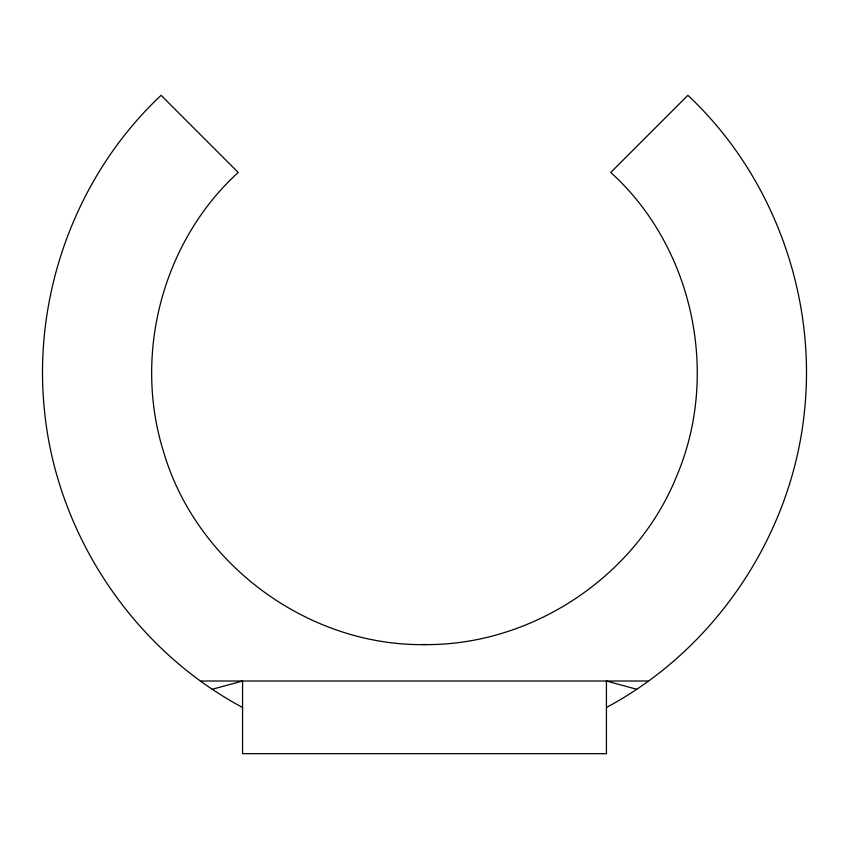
<?xml version="1.0" encoding="UTF-8"?>
<svg xmlns="http://www.w3.org/2000/svg" width="849" height="849" viewBox="0 0 849 849"><rect width="100%" height="100%" fill="white"/><g stroke="black" fill="none" stroke-linecap="round" stroke-linejoin="round"><path stroke-width="1.27" d="M606.43 707.461C716.482 648.647 792.934 533.246 804.693 409.069C816.176 293.913 772.484 174.544 687.881 95.321L610.76 172.453C693.166 246.995 720.154 374.016 676.685 476.087C636.357 576.28 532.45 645.558 424.5 644.624C307.264 646.004 195.886 563.545 163.284 450.872C133.134 353.725 162.817 240.989 238.24 172.453L161.119 95.321C76.516 174.544 32.824 293.913 44.307 409.069C56.066 533.246 132.518 648.647 242.57 707.461M212.261 689.271L242.57 681.015L242.57 753.679L606.43 753.679L606.43 681.015L636.739 689.271M422.335 644.518L426.665 644.518M201.107 681.015L647.893 681.015"/></g></svg>
